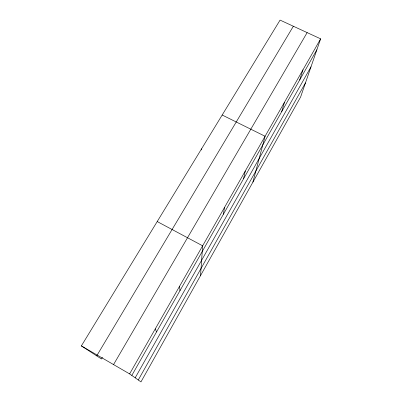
<?xml version="1.0" encoding="UTF-8"?>
<svg xmlns="http://www.w3.org/2000/svg" width="402" height="402" viewBox="0 0 402 402"><rect width="100%" height="100%" fill="white"/><g stroke="black" fill="none" stroke-linecap="round" stroke-linejoin="round"><path stroke-width="0.6" d="M201.533 149.996L201.583 148.795M200.543 275.586L202.638 245.808L157.207 221.562M223.406 214.241L224.507 207.442M243.567 178.764L245.3 170.971M252.903 182.151L265.084 136.263L222.185 115.017M281.656 111.721L284.495 102.208M299.671 80.023L302.987 69.772M320.625 38.838L300.611 97.028L140.961 381.9L129.615 373.9L81.375 345.901L280.073 20.1L320.625 38.838L129.615 373.9M138.273 380.006L305.49 82.832M135.183 377.825L310.997 66.822M131.811 375.448L316.871 49.747M113.55 364.579L307.143 32.607M102.435 357.348L101.475 358.966L81.375 345.901M96.706 355.865L293.354 26.241M155.293 328.861L156.529 331.946M179.599 286.224L179.975 290.686"/></g></svg>
